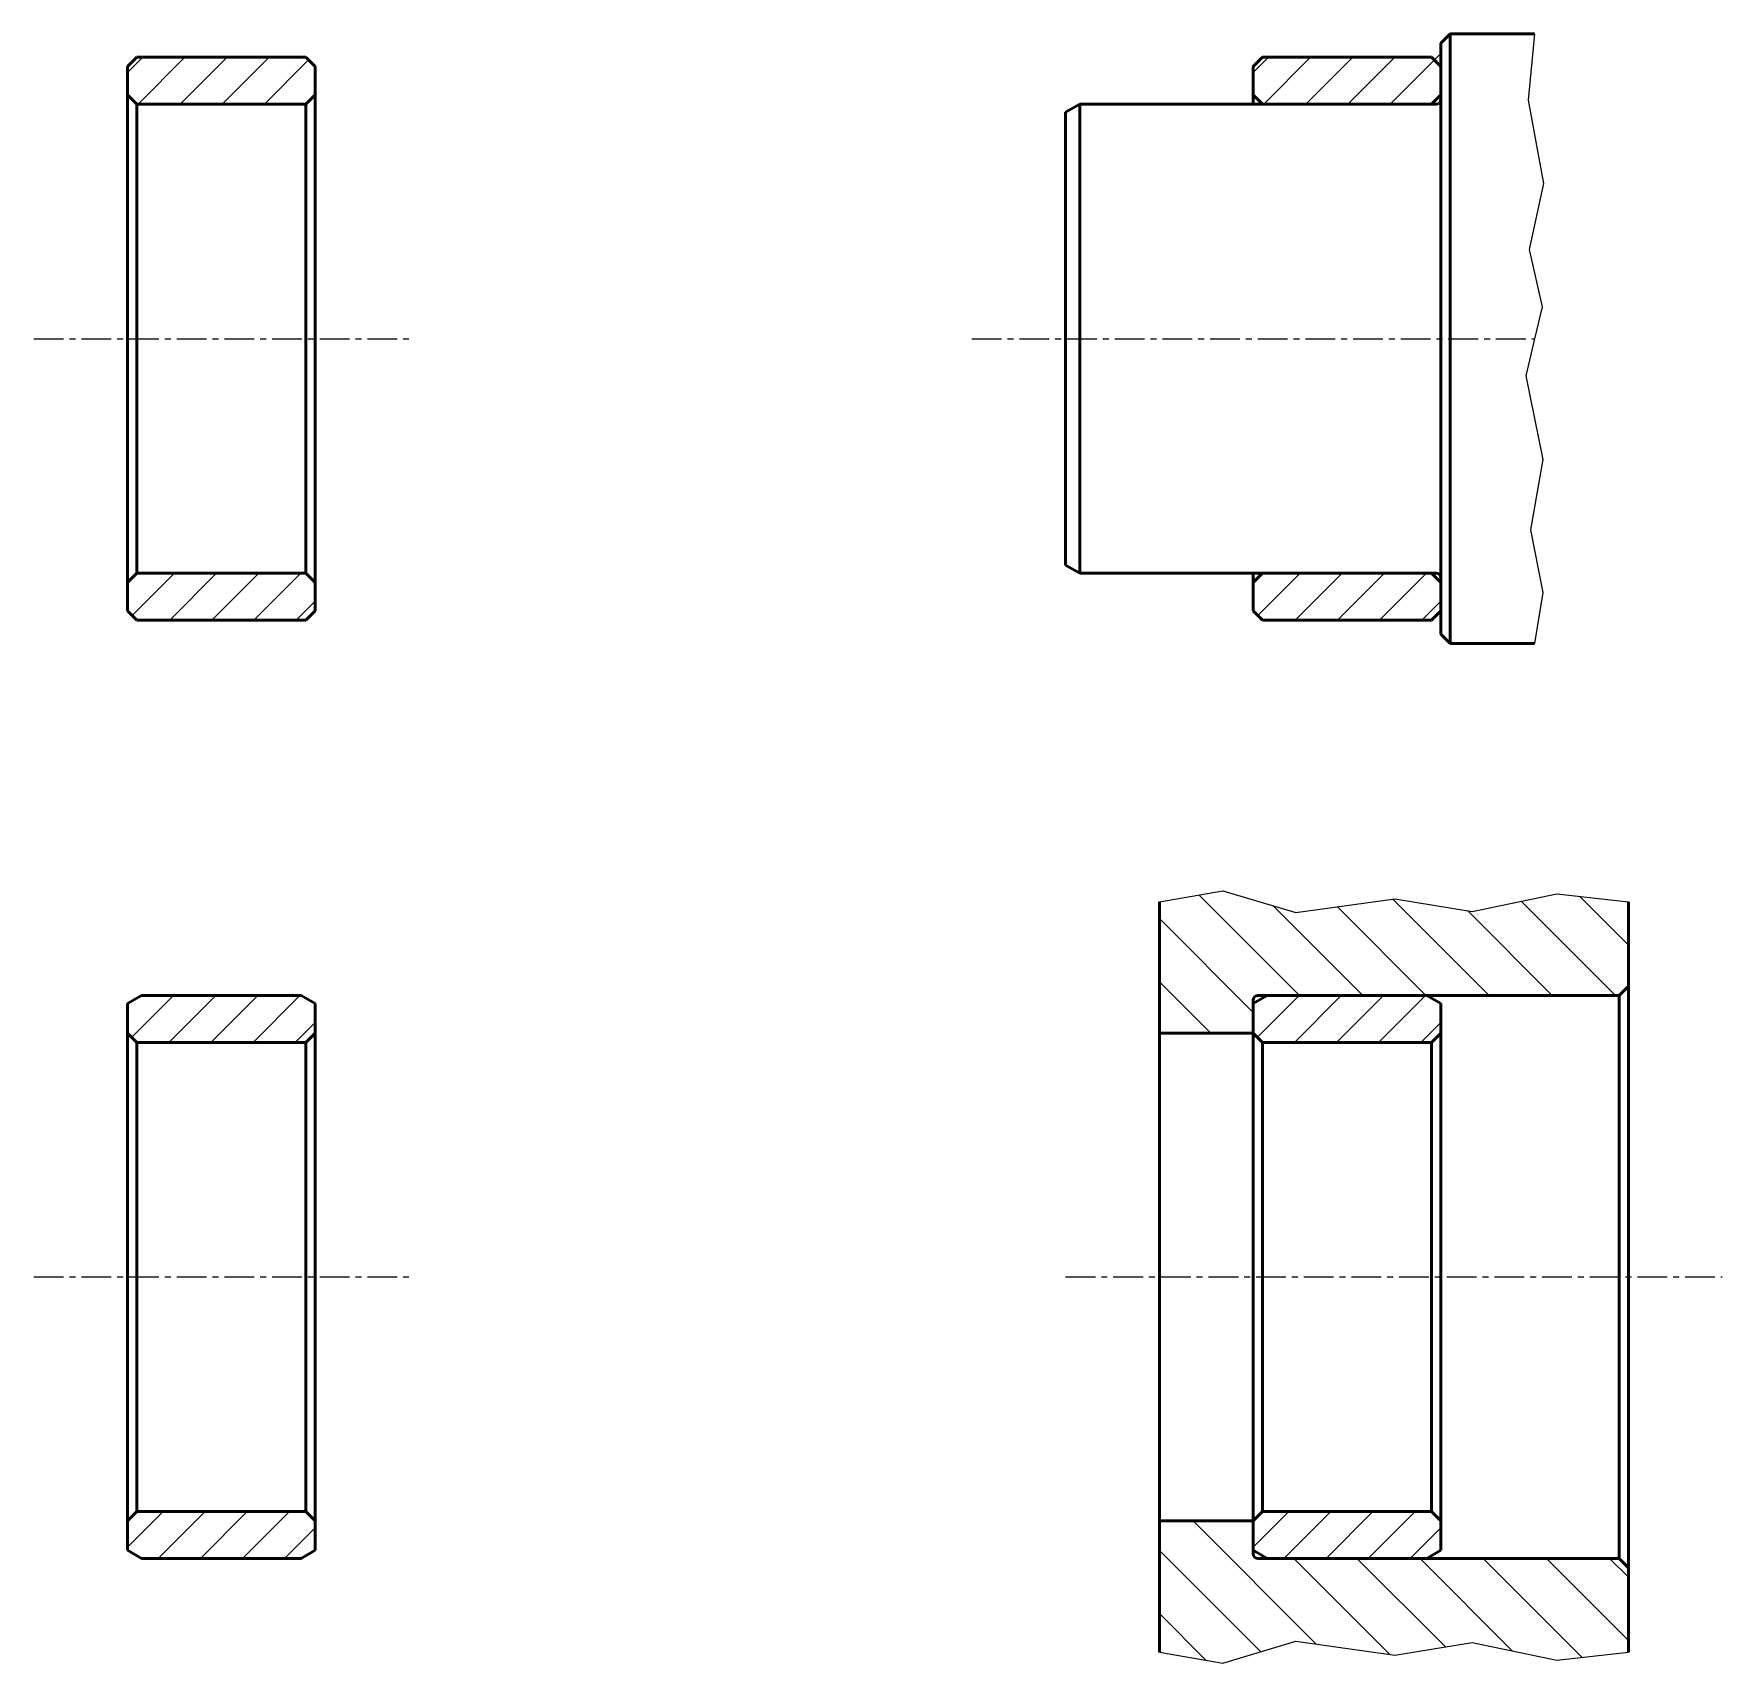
# Model space of a CAD drawing. Header units: millimetres. Extents: x 190 to 370, y 89 to 262.
import ezdxf

# ---------------------------------------------------------------- set-up
doc = ezdxf.new("R2010")
doc.units = ezdxf.units.MM
doc.header["$LTSCALE"] = 0.1
doc.linetypes.add('CENTER', pattern=[50.8, 31.75, -6.35, 6.35, -6.35])
for name, color, linetype, lineweight in [('ASSE', 4, 'CENTER', 25), ('CONTORNO1', 7, 'Continuous', 50), ('SOTTILE', 3, 'Continuous', 25), ('TRATTEGGIO', 1, 'Continuous', 25)]:
    doc.layers.add(name, color=color, linetype=linetype, lineweight=lineweight)
pattern_1 = [(45, (120, 0), (-2.245064, 2.245064), [])]

msp = doc.modelspace()

# ---------------------------------------------------------------- hatches: boundary and pattern name
at = {"layer": 'TRATTEGGIO'}
h = msp.add_hatch(dxfattribs=at)
h.set_pattern_fill('ANSI31', color=256, style=0)
h.set_pattern_definition(pattern_1)
edge = h.paths.add_edge_path()
edge.add_line((340, 255.5), (340, 261.5))
edge.add_line((339, 260), (340, 259))
edge.add_line((339, 260), (321, 260))
edge.add_line((321, 260), (320, 259))
edge.add_line((320, 259), (320, 201))
edge.add_line((320, 256), (321, 255))
edge.add_line((321, 255), (339.5, 255))
edge.add_line((340, 256), (339, 255))
edge = h.paths.add_edge_path()
edge.add_line((340, 255.5), (340, 261.5))
edge.add_line((340, 204), (339, 205))
edge.add_line((321, 205), (339, 205))
edge.add_line((320, 204), (321, 205))
edge.add_line((320, 259), (320, 201))
edge.add_line((321, 200), (320, 201))
edge.add_line((339, 200), (321, 200))
edge.add_line((339, 200), (340, 201))
h = msp.add_hatch(dxfattribs=at)
h.set_pattern_fill('ANSI31', color=256, style=0)
h.paths.add_polyline_path([(220, 256), (220, 259), (219, 260), (201, 260), (200, 259), (200, 256), (201, 255), (219, 255)])
h.paths.add_polyline_path([(220, 201), (220, 204), (219, 205), (201, 205), (200, 204), (200, 201), (201, 200), (219, 200)])
h = msp.add_hatch(dxfattribs=at)
h.set_pattern_fill('ANSI31', color=256, scale=1.5, angle=90, style=0)
h.paths.add_polyline_path([(360, 161), (360, 170), (352.36, 170.84), (343.35, 168.97), (335.11, 170.29), (324.55, 168.83), (316.76, 171.17), (310, 170), (310, 156), (320, 156), (320, 159.5, -0.414214), (320.5, 160), (359, 160)])
h.paths.add_polyline_path([(360, 90), (360, 99), (359, 100), (320.5, 100, -0.414214), (320, 100.5), (320, 104), (310, 104), (310, 90), (316.76, 88.83), (324.55, 91.17), (335.11, 89.71), (343.35, 91.03), (352.36, 89.16)])
h = msp.add_hatch(dxfattribs=at)
h.set_pattern_fill('ANSI31', color=256, style=0)
h.paths.add_polyline_path([(220, 156), (220, 159.13), (218.5, 160), (201.5, 160), (200, 159.13), (200, 156), (201, 155), (219, 155)])
h.paths.add_polyline_path([(220, 100.87), (220, 104), (219, 105), (201, 105), (200, 104), (200, 100.87), (201.5, 100), (218.5, 100)])
h = msp.add_hatch(dxfattribs=at)
h.set_pattern_fill('ANSI31', color=256, style=0)
h.set_pattern_definition(pattern_1)
h.paths.add_polyline_path([(340, 156), (340, 159.13), (338.5, 160), (321.5, 160), (320, 159.13), (320, 156), (321, 155), (339, 155)])
h.paths.add_polyline_path([(340, 100.87), (340, 104), (339, 105), (321, 105), (320, 104), (320, 100.87), (321.5, 100), (338.5, 100)])

# ---------------------------------------------------------------- linework, layer by layer
at = {"layer": 'ASSE'}
for p, q in [((190, 230), (230, 230)), ((290, 230), (350, 230)), ((190, 130), (230, 130)), ((300, 130), (370, 130))]:
    msp.add_line(p, q, dxfattribs=at)
at = {"layer": 'CONTORNO1'}
for p, q in [((340, 261.5), (341, 262.5)), ((340, 198.5), (340, 261.5)), ((341, 262.5), (350, 262.5)), ((341, 262.5), (341, 197.5)), ((201, 260), (200, 259)), ((219, 260), (201, 260)), ((219, 260), (220, 259)), ((321, 260), (320, 259)), ((339, 260), (321, 260)), ((339, 260), (340, 259)), ((200, 259), (200, 201)), ((220, 201), (220, 259)), ((320, 259), (320, 255)), ((200, 256), (201, 255)), ((220, 256), (219, 255)), ((320, 256), (321, 255)), ((340, 256), (339, 255)), ((201, 255), (219, 255)), ((201, 255), (201, 205)), ((219, 255), (219, 205)), ((301.5, 255), (300, 254.13)), ((300, 254.13), (300, 205.87)), ((301.5, 255), (339.5, 255)), ((301.5, 255), (301.5, 205)), ((301.5, 205), (300, 205.87)), ((200, 204), (201, 205)), ((201, 205), (219, 205)), ((220, 204), (219, 205)), ((301.5, 205), (339.5, 205)), ((320, 204), (321, 205)), ((320, 205), (320, 201)), ((340, 204), (339, 205)), ((201, 200), (200, 201)), ((219, 200), (201, 200)), ((219, 200), (220, 201)), ((321, 200), (320, 201)), ((339, 200), (321, 200)), ((339, 200), (340, 201)), ((340, 198.5), (341, 197.5)), ((341, 197.5), (350, 197.5)), ((310, 130), (310, 170)), ((360, 90), (360, 170)), ((359, 160), (360, 161)), ((201.5, 160), (200, 159.13)), ((200, 159.13), (200, 100.87)), ((218.5, 160), (201.5, 160)), ((218.5, 160), (220, 159.13)), ((220, 100.87), (220, 159.13)), ((321.5, 160), (320, 159.13)), ((320, 159.5), (320, 100.5)), ((359, 160), (320.5, 160)), ((338.5, 160), (340, 159.13)), ((340, 100.87), (340, 159.13)), ((359, 160), (359, 100)), ((200, 156), (201, 155)), ((201, 155), (219, 155)), ((201, 155), (201, 105)), ((220, 156), (219, 155)), ((219, 155), (219, 105)), ((320, 156), (310, 156)), ((320, 156), (321, 155)), ((321, 155), (339, 155)), ((321, 155), (321, 105)), ((340, 156), (339, 155)), ((339, 155), (339, 105)), ((310, 130), (310, 90)), ((200, 104), (201, 105)), ((201, 105), (219, 105)), ((220, 104), (219, 105)), ((320, 104), (321, 105)), ((321, 105), (339, 105)), ((340, 104), (339, 105)), ((320, 104), (310, 104)), ((201.5, 100), (200, 100.87)), ((218.5, 100), (220, 100.87)), ((321.5, 100), (320, 100.87)), ((338.5, 100), (340, 100.87)), ((218.5, 100), (201.5, 100)), ((359, 100), (320.5, 100)), ((359, 100), (360, 99))]:
    msp.add_line(p, q, dxfattribs=at)
for centre, start, end in [((339.5, 255.5), 270, 0), ((339.5, 204.5), 0, 90), ((320.5, 159.5), 90, 180), ((320.5, 100.5), 180, 270)]:
    msp.add_arc(centre, 0.5, start, end, dxfattribs=at)
at = {"layer": 'SOTTILE'}
for points in [[(350, 262.5), (349.3, 255.43), (350.95, 246.53), (349.41, 239.5), (350.79, 233.4), (350, 230), (349.07, 226.04), (350.89, 217.11), (349.57, 209.64), (350.89, 202.94), (350, 197.5)], [(310, 170), (316.76, 171.17), (324.55, 168.83), (335.11, 170.29), (343.35, 168.97), (352.36, 170.84), (360, 170)], [(310, 90), (316.76, 88.83), (324.55, 91.17), (335.11, 89.71), (343.35, 91.03), (352.36, 89.16), (360, 90)]]:
    msp.add_lwpolyline(points, dxfattribs=at)

doc.saveas('drawing.dxf')
